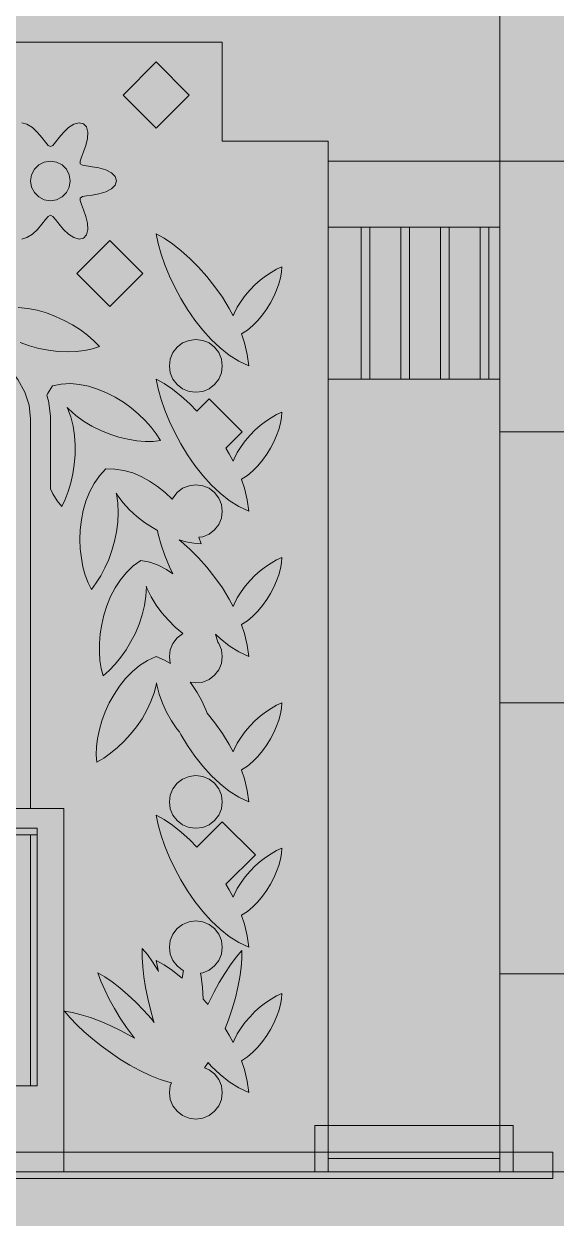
# Model space of a CAD drawing. Header units: millimetres. Extents: x -2000 to 16000, y -1200 to 12411.
# Drawn here: x 3893 to 5122, y 3527 to 6286 of the extents above; entities that cross this region are included whole.
import ezdxf

# ---------------------------------------------------------------- set-up
doc = ezdxf.new("R2010")
doc.units = ezdxf.units.MM
for name, color, linetype, lineweight, true_color in [('00_WHITE_BACKGROUND', 7, 'Continuous', 18, 0xffffff), ('01_STRUCTURE', 7, 'Continuous', 18, 0x000000), ('02_CORNICES', 7, 'Continuous', 18, 0x000000), ('03_FRAMES_DOORS', 7, 'Continuous', 18, 0x000000), ('05_STONE_JOINTS', 7, 'Continuous', 18, 0x000000), ('06_ORNAMENT', 7, 'Continuous', 18, 0x000000), ('07_RAILINGS', 7, 'Continuous', 18, 0x000000)]:
    doc.layers.add(name, color=color, linetype=linetype, lineweight=lineweight, true_color=true_color)

msp = doc.modelspace()

# ---------------------------------------------------------------- linework, layer by layer
at = {"layer": '00_WHITE_BACKGROUND', "lineweight": 18, "true_color": 0xffffff}
msp.add_solid([(-2000, -1200), (16000, -1200), (-2000, 12410.687), (16000, 12410.687)], dxfattribs=at)
at = {"layer": '01_STRUCTURE', "color": 7, "lineweight": 18, "true_color": 0x000000}
for points in [[(4992.3664, 3740.458), (4595.4198, 3740.458), (4595.4198, 5465.6489), (4595.4198, 5816.7939), (4595.4198, 5969.4656), (4595.4198, 6015.2672), (4351.145, 6015.2672), (4351.145, 6244.2748)], [(4783.2061, 5465.6489), (4854.9618, 5465.6489), (4874.8092, 5465.6489), (4946.5649, 5465.6489), (4966.4122, 5465.6489), (4992.3664, 5465.6489), (4992.3664, 5816.7939)], [(4992.3664, 4717.5573), (4992.3664, 4091.6031)], [(4595.4198, 3664.1221), (4992.3664, 3664.1221), (4992.3664, 3633.5878)]]:
    msp.add_lwpolyline(points, dxfattribs=at)
at = {"layer": '02_CORNICES', "color": 7, "lineweight": 18, "true_color": 0x000000}
for points in [[(4595.4198, 3740.458), (4564.8855, 3740.458), (4564.8855, 3679.3893)], [(5022.9008, 3679.3893), (5022.9008, 3740.458), (4992.3664, 3740.458)], [(1389.313, 3679.3893), (1969.4656, 3679.3893), (3984.7328, 3679.3893), (4564.8855, 3679.3893)], [(4564.8855, 3679.3893), (4595.4198, 3679.3893), (4992.3664, 3679.3893), (5022.9008, 3679.3893)], [(4564.8855, 3679.3893), (4564.8855, 3633.5878)], [(5022.9008, 3679.3893), (5114.5038, 3679.3893), (5114.5038, 3633.5878)], [(5022.9008, 3633.5878), (5022.9008, 3679.3893)], [(5114.5038, 3633.5878), (5114.5038, 3618.3206), (854.9618, 3618.3206), (854.9618, 3633.5878)], [(1389.313, 3633.5878), (1969.4656, 3633.5878), (3984.7328, 3633.5878), (4564.8855, 3633.5878)], [(4564.8855, 3633.5878), (4595.4198, 3633.5878), (4992.3664, 3633.5878), (5022.9008, 3633.5878)], [(5022.9008, 3633.5878), (5114.5038, 3633.5878)], [(5114.5038, 3633.5878), (5175.5725, 3633.5878), (5160.3053, 3419.8473), (5137.4046, 3389.313)]]:
    msp.add_lwpolyline(points, dxfattribs=at)
at = {"layer": '03_FRAMES_DOORS', "color": 7, "lineweight": 18, "true_color": 0x000000}
for points in [[(3801.5267, 4473.2824), (3908.3969, 4473.2824), (3908.3969, 5374.0458), (3904.9771, 5405.4809), (3895.0534, 5435.6794), (3879.0687, 5464.6565), (3857.5267, 5492.3969), (3830.855, 5518.916), (3799.5573, 5544.229), (3764.0763, 5568.3511), (3724.9008, 5591.2672), (3682.4885, 5613.0076), (3637.313, 5633.5573), (3589.8321, 5652.9313), (3540.5344, 5671.145), (3489.8779, 5688.1985), (3438.3359, 5704.1069), (3386.3664, 5718.8702), (3334.4427, 5732.5038), (3283.0382, 5744.9924), (3232.626, 5756.3664), (3183.6641, 5766.6412), (3136.626, 5775.8015), (3096.7481, 5782.9924)], [(3908.3969, 3832.0611), (3908.3969, 4412.2137)]]:
    msp.add_lwpolyline(points, dxfattribs=at)
at = {"layer": '05_STONE_JOINTS', "color": 7, "lineweight": 18, "true_color": 0x000000}
for points in [[(8671.7557, 6473.2824), (4992.3664, 6473.2824), (4992.3664, 5969.4656)], [(4595.4198, 5969.4656), (4992.3664, 5969.4656)], [(4992.3664, 5969.4656), (8671.7557, 5969.4656)], [(4992.3664, 5969.4656), (4992.3664, 5816.7939)], [(4595.4198, 5465.6489), (4671.7557, 5465.6489)], [(4691.6031, 5465.6489), (4763.3588, 5465.6489)], [(4992.3664, 5465.6489), (4992.3664, 5343.5115)], [(4992.3664, 5343.5115), (5221.374, 5343.5115)], [(4992.3664, 5343.5115), (4992.3664, 4717.5573), (5221.374, 4717.5573)], [(5221.374, 4091.6031), (4992.3664, 4091.6031), (4992.3664, 3740.458), (4992.3664, 3679.3893), (4992.3664, 3664.1221)]]:
    msp.add_lwpolyline(points, dxfattribs=at)
at = {"layer": '06_ORNAMENT', "color": 7, "lineweight": 18, "true_color": 0x000000}
for points in [[(4351.145, 6244.2748), (1603.0534, 6244.2748), (1603.0534, 6015.2672), (1358.7786, 6015.2672), (1358.7786, 5969.4656)], [(3887.9084, 5789.2366), (3899.8779, 5792.5344), (3912.3969, 5800.5191), (3924.1679, 5811.5878), (3934.2901, 5823.6183), (3942.4427, 5834.3206), (3948.8244, 5841.6641), (3954.1985, 5844.2748), (3959.5725, 5841.6641), (3965.9542, 5834.3206), (3974.1069, 5823.6183), (3984.229, 5811.5878), (3996, 5800.5191), (4008.5191, 5792.5344), (4020.4885, 5789.2366), (4030.5344, 5791.4504), (4037.4656, 5799.0382), (4040.6107, 5811.0534), (4039.9542, 5825.8779), (4036.2443, 5841.6183), (4030.8855, 5856.4122), (4025.6947, 5868.8092), (4022.5344, 5878.0153), (4022.9466, 5883.9695), (4027.9084, 5887.313), (4037.4656, 5889.1756), (4050.7939, 5890.8702), (4066.2748, 5893.6336), (4081.7557, 5898.2901), (4094.9313, 5905.1298), (4103.7557, 5913.8626), (4106.8702, 5923.6641), (4103.7557, 5933.4656), (4094.9313, 5942.1985), (4081.7557, 5949.0382), (4066.2748, 5953.6947), (4050.7939, 5956.458), (4037.4656, 5958.1527), (4027.9084, 5960.0153), (4022.9466, 5963.3588), (4022.5344, 5969.313), (4025.6947, 5978.5191), (4030.8855, 5990.916), (4036.2443, 6005.7099), (4039.9542, 6021.4351), (4040.6107, 6036.2748), (4037.4656, 6048.2901), (4030.5344, 6055.8779), (4020.4885, 6058.0916), (4008.5191, 6054.7939), (3996, 6046.8092), (3984.229, 6035.7405), (3974.1069, 6023.7099), (3965.9542, 6013.0076), (3959.5725, 6005.6641), (3954.1985, 6003.0534), (3948.8244, 6005.6641), (3942.4427, 6013.0076), (3934.2901, 6023.7099), (3924.1679, 6035.7405), (3912.3969, 6046.8092), (3899.8779, 6054.7939), (3887.9084, 6058.0916)], [(3884.2137, 5550.0153), (3905.4809, 5542.3359), (3927.2977, 5536.4122), (3949.313, 5532.2137), (3971.2214, 5529.6794), (3992.687, 5528.7786), (4013.3588, 5529.4656), (4032.9313, 5531.6947), (4051.0687, 5535.4351), (4067.4504, 5540.6412), (4054.5802, 5554.0305), (4039.771, 5566.9924), (4023.2366, 5579.3282), (4005.2214, 5590.855), (3985.9847, 5601.3435), (3965.771, 5610.6107), (3944.7939, 5618.4427), (3923.3282, 5624.6412), (3901.6031, 5628.9924), (3879.8626, 5631.3282)], [(3984.7328, 4473.2824), (3984.7328, 3679.3893), (3984.7328, 3633.5878)], [(3801.5267, 3832.0611), (3908.3969, 3832.0611), (3923.6641, 3832.0611), (3923.6641, 4412.2137), (3908.3969, 4412.2137), (3801.5267, 4412.2137)], [(4595.4198, 3633.5878), (4595.4198, 3664.1221), (4595.4198, 3679.3893), (4595.4198, 3740.458)]]:
    msp.add_lwpolyline(points, dxfattribs=at)
for points in [[(4122.1374, 6122.1374), (4198.4733, 6045.8015), (4274.8092, 6122.1374), (4198.4733, 6198.4733)], [(3908.3969, 5923.6641), (3910.6412, 5909.5115), (3917.145, 5896.7481), (3927.2824, 5886.6107), (3940.0458, 5880.1069), (3954.1985, 5877.8626), (3968.3511, 5880.1069), (3981.1145, 5886.6107), (3991.2519, 5896.7481), (3997.7557, 5909.5115), (4000, 5923.6641), (3997.7557, 5937.8168), (3991.2519, 5950.5802), (3981.1145, 5960.7176), (3968.3511, 5967.2214), (3954.1985, 5969.4656), (3940.0458, 5967.2214), (3927.2824, 5960.7176), (3917.145, 5950.5802), (3910.6412, 5937.8168)], [(4198.4733, 5801.5267), (4203.1298, 5778.8244), (4209.8931, 5754.7023), (4218.626, 5729.5725), (4229.2214, 5703.8015), (4241.5725, 5677.7863), (4255.5573, 5651.9084), (4271.0534, 5626.5649), (4287.9542, 5602.1069), (4306.1374, 5578.9618), (4325.4809, 5557.4962), (4345.8779, 5538.1069), (4367.2061, 5521.1603), (4389.3588, 5507.0534), (4412.2137, 5496.1832), (4408.9313, 5522.6412), (4402.4733, 5549.4198), (4395.374, 5569.8473), (4395.5573, 5569.9542), (4409.0076, 5579.0076), (4421.6183, 5589.5725), (4433.3282, 5601.374), (4444.0916, 5614.2137), (4453.8473, 5627.8321), (4462.5191, 5641.9847), (4470.0458, 5656.458), (4476.3817, 5671.0076), (4481.4656, 5685.3893), (4485.2214, 5699.374), (4487.6031, 5712.7176), (4488.5496, 5725.1908), (4476.2595, 5719.4656), (4463.7252, 5712.3053), (4451.145, 5703.8321), (4438.7176, 5694.1374), (4426.6412, 5683.3588), (4415.1145, 5671.6183), (4404.3206, 5659.0229), (4394.4885, 5645.7099), (4385.7863, 5631.7863), (4378.4427, 5617.374), (4376.3817, 5612.1374), (4367.2672, 5629.145), (4351.4046, 5654.6412), (4334.0153, 5679.1603), (4315.4809, 5702.458), (4296.0916, 5724.229), (4276.2137, 5744.2595), (4256.1679, 5762.2595), (4236.3206, 5777.9847), (4216.9618, 5791.1603)], [(4015.2672, 5709.9237), (4091.6031, 5633.5878), (4167.9389, 5709.9237), (4091.6031, 5786.2595)], [(4229.0076, 5496.1832), (4231.084, 5480.3817), (4237.1908, 5465.6489), (4246.9008, 5453.0076), (4259.542, 5443.2977), (4274.2748, 5437.1908), (4290.0763, 5435.1145), (4305.8779, 5437.1908), (4320.6107, 5443.2977), (4333.2519, 5453.0076), (4342.9618, 5465.6489), (4349.0687, 5480.3817), (4351.145, 5496.1832), (4349.0687, 5511.9847), (4342.9618, 5526.7176), (4333.2519, 5539.3588), (4320.6107, 5549.0687), (4305.8779, 5555.1756), (4290.0763, 5557.2519), (4274.2748, 5555.1756), (4259.542, 5549.0687), (4246.9008, 5539.3588), (4237.1908, 5526.7176), (4231.084, 5511.9847)], [(4198.4733, 5465.6489), (4203.1298, 5442.9466), (4209.8931, 5418.8244), (4218.626, 5393.6947), (4229.2214, 5367.9237), (4241.5725, 5341.9084), (4255.5573, 5316.0305), (4271.0534, 5290.687), (4287.9542, 5266.229), (4306.1374, 5243.084), (4325.4809, 5221.6183), (4345.8779, 5202.229), (4367.2061, 5185.2824), (4389.3588, 5171.1756), (4412.2137, 5160.3053), (4408.9313, 5186.7634), (4402.4733, 5213.542), (4395.374, 5233.9695), (4395.5573, 5234.0763), (4409.0076, 5243.1298), (4421.6183, 5253.6947), (4433.3282, 5265.4962), (4444.0916, 5278.3359), (4453.8473, 5291.9542), (4462.5191, 5306.1069), (4470.0458, 5320.5802), (4476.3817, 5335.1298), (4481.4656, 5349.5115), (4485.2214, 5363.4962), (4487.6031, 5376.8397), (4488.5496, 5389.313), (4476.2595, 5383.5878), (4463.7252, 5376.4275), (4451.145, 5367.9542), (4438.7176, 5358.2595), (4426.6412, 5347.4809), (4415.1145, 5335.7405), (4404.3206, 5323.145), (4394.4885, 5309.8321), (4385.7863, 5295.9084), (4378.4427, 5281.4962), (4376.3817, 5276.2595), (4367.2672, 5293.2672), (4359.3893, 5305.9542), (4396.9466, 5343.5115), (4320.6107, 5419.8473), (4292.626, 5391.8626), (4276.2137, 5408.3817), (4256.1679, 5426.3817), (4236.3206, 5442.1069), (4216.9618, 5455.2824)], [(3945.7557, 5428.1069), (3948.4885, 5419.7863), (3949.7557, 5415.1603), (3950.5191, 5410.4275), (3953.9237, 5378.9924), (3954.1985, 5374.0458), (3954.1985, 5211.7099), (3959.9542, 5200.1985), (3969.6794, 5184.4427), (3980.1679, 5170.8397), (3988.3359, 5187.5115), (3995.4504, 5205.8779), (4001.374, 5225.6336), (4006.0305, 5246.5038), (4009.2977, 5268.1679), (4011.0687, 5290.3359), (4011.2519, 5312.7176), (4009.7099, 5335.0076), (4006.3664, 5356.916), (4001.0992, 5378.1527), (3993.8168, 5398.3969), (3993.1145, 5399.7863), (3996.0153, 5396.5802), (4012.626, 5381.7405), (4030.7786, 5368.458), (4050.1374, 5356.7786), (4070.3817, 5346.7176), (4091.1603, 5338.3053), (4112.1527, 5331.542), (4133.0229, 5326.4733), (4153.4351, 5323.1145), (4173.0687, 5321.4809), (4191.5878, 5321.6031), (4208.6718, 5323.5115), (4198.6565, 5339.1603), (4186.6565, 5354.7634), (4172.855, 5370.0916), (4157.4351, 5384.9008), (4140.6107, 5398.9466), (4122.5954, 5411.9847), (4103.5573, 5423.7557), (4083.7099, 5434.0153), (4063.2519, 5442.5344), (4042.3664, 5449.0534), (4021.2824, 5453.3435), (4000.1832, 5455.1298), (3979.2519, 5454.1985), (3958.7023, 5450.2901), (3947.313, 5431.6489)], [(4022.3053, 5095.1603), (4023.145, 5073.1298), (4025.5267, 5051.7863), (4029.3588, 5031.4504), (4034.5649, 5012.4427), (4041.0229, 4995.084), (4048.6718, 4979.7099), (4059.9389, 4994.458), (4070.4885, 5011.084), (4080.1527, 5029.313), (4088.7939, 5048.8702), (4096.229, 5069.4809), (4102.2901, 5090.8702), (4106.8244, 5112.7939), (4109.6641, 5134.9618), (4110.6718, 5157.0992), (4109.6336, 5178.9466), (4106.4427, 5200.229), (4106.0305, 5201.7252), (4108.2443, 5198.0153), (4121.6489, 5180.2137), (4136.855, 5163.6489), (4153.5725, 5148.4275), (4171.4504, 5134.6107), (4190.1985, 5122.2901), (4201.2672, 5116.1221), (4203.1298, 5107.0687), (4209.8931, 5082.9466), (4218.626, 5057.8168), (4229.2214, 5032.0458), (4237.145, 5015.3588), (4222.0763, 5025.5115), (4203.2672, 5035.2519), (4183.5725, 5042.3969), (4163.084, 5046.6412), (4145.4351, 5033.7863), (4129.6489, 5018.6412), (4115.7099, 5001.5725), (4103.5725, 4982.8855), (4093.2366, 4962.916), (4084.6565, 4942), (4077.8015, 4920.458), (4072.6412, 4898.6412), (4069.1756, 4876.855), (4067.3435, 4855.4656), (4067.145, 4834.7634), (4068.5344, 4815.1145), (4071.4962, 4796.8397), (4075.9847, 4780.2595), (4089.9084, 4792.5344), (4103.4962, 4806.7786), (4116.5496, 4822.7634), (4128.8244, 4840.2595), (4140.1374, 4859.0229), (4150.2595, 4878.8244), (4158.9924, 4899.4351), (4166.1069, 4920.626), (4171.3893, 4942.1374), (4174.6565, 4963.771), (4175.6641, 4985.2672), (4175.5573, 4986.8244), (4177.0076, 4982.7481), (4186.6718, 4962.6718), (4198.3664, 4943.4656), (4211.7863, 4925.2672), (4226.626, 4908.229), (4242.6107, 4892.4885), (4259.4198, 4878.2137), (4260.2443, 4877.6031), (4259.542, 4877.313), (4246.9008, 4867.6031), (4237.1908, 4854.9618), (4231.084, 4840.229), (4229.0076, 4824.4275), (4231.084, 4808.626), (4231.3282, 4808.0305), (4217.7252, 4816.2595), (4198.4733, 4824.4275), (4178.6565, 4815.2672), (4160.2137, 4803.4962), (4143.2061, 4789.4656), (4127.6641, 4773.5115), (4113.6336, 4755.9389), (4101.1298, 4737.0992), (4090.1985, 4717.313), (4080.9008, 4696.916), (4073.2366, 4676.229), (4067.2672, 4655.6031), (4063.0382, 4635.3435), (4060.5649, 4615.8015), (4059.8931, 4597.2977), (4061.0687, 4580.1527), (4077.1298, 4589.4809), (4093.2366, 4600.7939), (4109.145, 4613.9389), (4124.6107, 4628.687), (4139.3588, 4644.9008), (4153.1603, 4662.3511), (4165.7252, 4680.855), (4176.8397, 4700.2443), (4186.229, 4720.3206), (4193.6489, 4740.8855), (4198.8397, 4761.771), (4199.0382, 4763.3282), (4199.6489, 4759.0382), (4205.2214, 4737.4656), (4212.9466, 4716.3511), (4222.5496, 4695.8779), (4233.7863, 4676.2748), (4246.3969, 4657.7252), (4252.3511, 4650.1985), (4255.5573, 4644.2748), (4271.0534, 4618.9313), (4287.9542, 4594.4733), (4306.1374, 4571.3282), (4325.4809, 4549.8626), (4345.8779, 4530.4733), (4367.2061, 4513.5267), (4389.3588, 4499.4198), (4412.2137, 4488.5496), (4408.9313, 4515.0076), (4402.4733, 4541.7863), (4395.374, 4562.2137), (4395.5573, 4562.3206), (4409.0076, 4571.374), (4421.6183, 4581.9389), (4433.3282, 4593.7405), (4444.0916, 4606.5802), (4453.8473, 4620.1985), (4462.5191, 4634.3511), (4470.0458, 4648.8244), (4476.3817, 4663.374), (4481.4656, 4677.7557), (4485.2214, 4691.7405), (4487.6031, 4705.084), (4488.5496, 4717.5573), (4476.2595, 4711.8321), (4463.7252, 4704.6718), (4451.145, 4696.1985), (4438.7176, 4686.5038), (4426.6412, 4675.7252), (4415.1145, 4663.9847), (4404.3206, 4651.3893), (4394.4885, 4638.0763), (4385.7863, 4624.1527), (4378.4427, 4609.7405), (4376.3817, 4604.5038), (4367.2672, 4621.5115), (4351.4046, 4647.0076), (4334.0153, 4671.5267), (4316.3664, 4693.6947), (4313.4504, 4701.5267), (4304.1679, 4721.8931), (4293.374, 4741.4504), (4281.084, 4759.9084), (4276.9008, 4765.0992), (4290.0763, 4763.3588), (4305.8779, 4765.4351), (4320.6107, 4771.542), (4333.2519, 4781.2519), (4342.9618, 4793.8931), (4349.0687, 4808.626), (4351.145, 4824.4275), (4349.0687, 4840.229), (4342.9618, 4854.9618), (4340.7023, 4857.9084), (4337.1298, 4871.1603), (4335.2672, 4876.4427), (4345.8779, 4866.3511), (4367.2061, 4849.4046), (4389.3588, 4835.2977), (4412.2137, 4824.4275), (4408.9313, 4850.8855), (4402.4733, 4877.6641), (4395.374, 4898.0916), (4395.5573, 4898.1985), (4409.0076, 4907.2519), (4421.6183, 4917.8168), (4433.3282, 4929.6183), (4444.0916, 4942.458), (4453.8473, 4956.0763), (4462.5191, 4970.229), (4470.0458, 4984.7023), (4476.3817, 4999.2519), (4481.4656, 5013.6336), (4485.2214, 5027.6183), (4487.6031, 5040.9618), (4488.5496, 5053.4351), (4476.2595, 5047.7099), (4463.7252, 5040.5496), (4451.145, 5032.0763), (4438.7176, 5022.3817), (4426.6412, 5011.6031), (4415.1145, 4999.8626), (4404.3206, 4987.2672), (4394.4885, 4973.9542), (4385.7863, 4960.0305), (4378.4427, 4945.6183), (4376.3817, 4940.3817), (4367.2672, 4957.3893), (4351.4046, 4982.8855), (4334.0153, 5007.4046), (4315.4809, 5030.7023), (4296.0916, 5052.4733), (4276.2137, 5072.5038), (4256.1679, 5090.5038), (4251.2519, 5094.3969), (4267.2519, 5089.8168), (4285.4351, 5086.3206), (4302.5496, 5084.8702), (4296.6107, 5100.0916), (4305.8779, 5101.313), (4320.6107, 5107.4198), (4333.2519, 5117.1298), (4342.9618, 5129.771), (4349.0687, 5144.5038), (4351.145, 5160.3053), (4349.0687, 5176.1069), (4342.9618, 5190.8397), (4333.2519, 5203.4809), (4320.6107, 5213.1908), (4305.8779, 5219.2977), (4290.0763, 5221.374), (4274.2748, 5219.2977), (4259.542, 5213.1908), (4246.9008, 5203.4809), (4237.1908, 5190.8397), (4235.9389, 5187.8321), (4235.3893, 5188.4275), (4219.0229, 5203.6794), (4201.5573, 5217.6183), (4183.145, 5229.9695), (4163.9542, 5240.4427), (4144.1069, 5248.7481), (4123.7557, 5254.626), (4103.0382, 5257.8015), (4082.1374, 5257.9695), (4067.3282, 5241.9084), (4054.7939, 5223.9847), (4044.458, 5204.5191), (4036.1985, 5183.8168), (4029.9542, 5162.2137), (4025.6183, 5140.0305), (4023.0992, 5117.5725)], [(4229.0076, 4488.5496), (4231.084, 4472.7481), (4237.1908, 4458.0153), (4246.9008, 4445.374), (4259.542, 4435.6641), (4274.2748, 4429.5573), (4290.0763, 4427.4809), (4305.8779, 4429.5573), (4320.6107, 4435.6641), (4333.2519, 4445.374), (4342.9618, 4458.0153), (4349.0687, 4472.7481), (4351.145, 4488.5496), (4349.0687, 4504.3511), (4342.9618, 4519.084), (4333.2519, 4531.7252), (4320.6107, 4541.4351), (4305.8779, 4547.542), (4290.0763, 4549.6183), (4274.2748, 4547.542), (4259.542, 4541.4351), (4246.9008, 4531.7252), (4237.1908, 4519.084), (4231.084, 4504.3511)], [(4198.4733, 4458.0153), (4203.1298, 4435.313), (4209.8931, 4411.1908), (4218.626, 4386.0611), (4229.2214, 4360.2901), (4241.5725, 4334.2748), (4255.5573, 4308.3969), (4271.0534, 4283.0534), (4287.9542, 4258.5954), (4306.1374, 4235.4504), (4325.4809, 4213.9847), (4345.8779, 4194.5954), (4367.2061, 4177.6489), (4389.3588, 4163.542), (4412.2137, 4152.6718), (4408.9313, 4179.1298), (4402.4733, 4205.9084), (4395.374, 4226.3359), (4395.5573, 4226.4427), (4409.0076, 4235.4962), (4421.6183, 4246.0611), (4433.3282, 4257.8626), (4444.0916, 4270.7023), (4453.8473, 4284.3206), (4462.5191, 4298.4733), (4470.0458, 4312.9466), (4476.3817, 4327.4962), (4481.4656, 4341.8779), (4485.2214, 4355.8626), (4487.6031, 4369.2061), (4488.5496, 4381.6794), (4476.2595, 4375.9542), (4463.7252, 4368.7939), (4451.145, 4360.3206), (4438.7176, 4350.626), (4426.6412, 4339.8473), (4415.1145, 4328.1069), (4404.3206, 4315.5115), (4394.4885, 4302.1985), (4385.7863, 4288.2748), (4378.4427, 4273.8626), (4376.3817, 4268.626), (4367.2672, 4285.6336), (4359.3893, 4298.3206), (4427.4809, 4366.4122), (4351.145, 4442.7481), (4292.626, 4384.229), (4276.2137, 4400.7481), (4256.1679, 4418.7481), (4236.3206, 4434.4733), (4216.9618, 4447.6489)], [(3986.9924, 4005.2061), (4000.0305, 3989.6947), (4015.2214, 3973.6336), (4032.3206, 3957.2977), (4051.0687, 3940.9466), (4071.2366, 3924.8092), (4092.5496, 3909.1756), (4114.7786, 3894.2595), (4137.6489, 3880.3511), (4160.9466, 3867.6947), (4184.3969, 3856.5344), (4207.7557, 3847.1298), (4230.7786, 3839.7557), (4233.771, 3839.0687), (4231.084, 3832.5954), (4229.0076, 3816.7939), (4231.084, 3800.9924), (4237.1908, 3786.2595), (4246.9008, 3773.6183), (4259.542, 3763.9084), (4274.2748, 3757.8015), (4290.0763, 3755.7252), (4305.8779, 3757.8015), (4320.6107, 3763.9084), (4333.2519, 3773.6183), (4342.9618, 3786.2595), (4349.0687, 3800.9924), (4351.145, 3816.7939), (4349.0687, 3832.5954), (4342.9618, 3847.3282), (4333.2519, 3859.9695), (4320.6107, 3869.6794), (4310.2137, 3873.9847), (4318.3206, 3886.0458), (4325.4809, 3878.1069), (4345.8779, 3858.7176), (4367.2061, 3841.771), (4389.3588, 3827.6641), (4412.2137, 3816.7939), (4408.9313, 3843.2519), (4402.4733, 3870.0305), (4395.374, 3890.458), (4395.5573, 3890.5649), (4409.0076, 3899.6183), (4421.6183, 3910.1832), (4433.3282, 3921.9847), (4444.0916, 3934.8244), (4453.8473, 3948.4427), (4462.5191, 3962.5954), (4470.0458, 3977.0687), (4476.3817, 3991.6183), (4481.4656, 4006), (4485.2214, 4019.9847), (4487.6031, 4033.3282), (4488.5496, 4045.8015), (4476.2595, 4040.0763), (4463.7252, 4032.916), (4451.145, 4024.4427), (4438.7176, 4014.7481), (4426.6412, 4003.9695), (4415.1145, 3992.229), (4404.3206, 3979.6336), (4394.4885, 3966.3206), (4385.7863, 3952.3969), (4378.4427, 3937.9847), (4376.3817, 3932.7481), (4367.2672, 3949.7557), (4357.8779, 3964.855), (4365.6183, 3985.0534), (4374.0916, 4010.4885), (4381.2977, 4035.6794), (4387.1756, 4060.2748), (4391.6947, 4083.8931), (4394.7786, 4106.1527), (4396.4122, 4126.687), (4396.5191, 4145.1145), (4383.4504, 4129.6336), (4370.2137, 4111.9237), (4357.0229, 4092.3053), (4344.0763, 4071.0382), (4331.6183, 4048.4427), (4319.8168, 4024.7786), (4317.771, 4020.1832), (4315.4809, 4023.0687), (4306.916, 4032.6718), (4306.8855, 4033.7099), (4305.0229, 4059.8473), (4302.1069, 4084.9771), (4300.7939, 4093.0076), (4305.8779, 4093.6794), (4320.6107, 4099.7863), (4333.2519, 4109.4962), (4342.9618, 4122.1374), (4349.0687, 4136.8702), (4351.145, 4152.6718), (4349.0687, 4168.4733), (4342.9618, 4183.2061), (4333.2519, 4195.8473), (4320.6107, 4205.5573), (4305.8779, 4211.6641), (4290.0763, 4213.7405), (4274.2748, 4211.6641), (4259.542, 4205.5573), (4246.9008, 4195.8473), (4237.1908, 4183.2061), (4231.084, 4168.4733), (4229.0076, 4152.6718), (4231.084, 4136.8702), (4237.1908, 4122.1374), (4246.9008, 4109.4962), (4259.542, 4099.7863), (4261.6336, 4098.916), (4258.1069, 4081.145), (4256.1679, 4082.8702), (4236.3206, 4098.5954), (4216.9618, 4111.771), (4198.4733, 4122.1374), (4203.1298, 4099.4351), (4203.9847, 4096.3664), (4201.9695, 4099.9695), (4189.9847, 4118.9924), (4178.0153, 4135.7405), (4166.229, 4149.9084), (4166.1985, 4129.6336), (4167.4809, 4107.5725), (4170.0305, 4084.0611), (4173.8321, 4059.4809), (4178.855, 4034.1527), (4185.084, 4008.458), (4192.4733, 3982.7328), (4193.7099, 3979.0687), (4187.2824, 3986.9466), (4169.4351, 4006.9618), (4151.1603, 4025.7405), (4132.7634, 4043.084), (4114.5191, 4058.7481), (4096.7481, 4072.5038), (4079.7405, 4084.1374), (4063.8168, 4093.4046), (4070.7481, 4074.3511), (4079.5115, 4054.0611), (4089.9695, 4032.855), (4101.9695, 4011.0687), (4115.3893, 3988.9924), (4130.0458, 3966.9924), (4145.8015, 3945.374), (4148.229, 3942.3511), (4139.4809, 3947.542), (4115.8626, 3960.229), (4092.2443, 3971.6031), (4069.0076, 3981.5878), (4046.5038, 3990.0458), (4025.0992, 3996.8702), (4005.145, 4001.9695)]]:
    msp.add_lwpolyline(points, close=True, dxfattribs=at)
at = {"layer": '07_RAILINGS', "color": 7, "lineweight": 18, "true_color": 0x000000}
for points in [[(4595.4198, 5816.7939), (4671.7557, 5816.7939)], [(4671.7557, 5816.7939), (4691.6031, 5816.7939)], [(4691.6031, 5816.7939), (4691.6031, 5465.6489), (4671.7557, 5465.6489), (4671.7557, 5816.7939)], [(4691.6031, 5816.7939), (4763.3588, 5816.7939)], [(4763.3588, 5816.7939), (4783.2061, 5816.7939)], [(4783.2061, 5816.7939), (4783.2061, 5465.6489), (4763.3588, 5465.6489), (4763.3588, 5816.7939)], [(4783.2061, 5816.7939), (4854.9618, 5816.7939)], [(4854.9618, 5816.7939), (4874.8092, 5816.7939)], [(4854.9618, 5465.6489), (4854.9618, 5816.7939)], [(4874.8092, 5816.7939), (4946.5649, 5816.7939)], [(4874.8092, 5816.7939), (4874.8092, 5465.6489)], [(4946.5649, 5816.7939), (4966.4122, 5816.7939)], [(4946.5649, 5465.6489), (4946.5649, 5816.7939)], [(4966.4122, 5816.7939), (4992.3664, 5816.7939)], [(4966.4122, 5816.7939), (4966.4122, 5465.6489)], [(3908.3969, 4473.2824), (3984.7328, 4473.2824)], [(3755.7252, 4427.4809), (3923.6641, 4427.4809), (3923.6641, 4412.2137)]]:
    msp.add_lwpolyline(points, dxfattribs=at)

doc.saveas('drawing.dxf')
